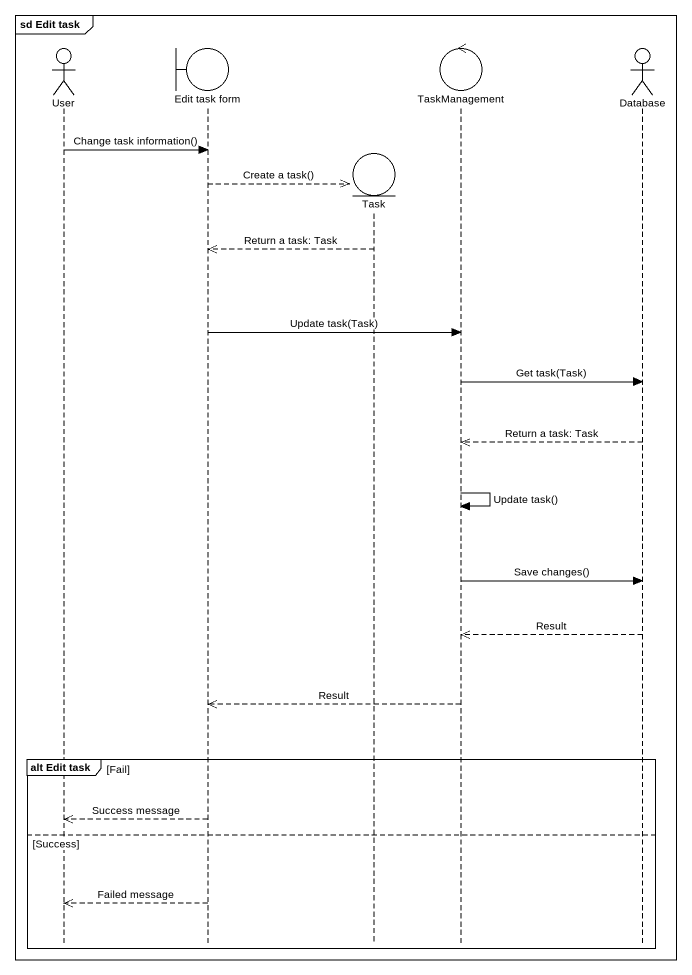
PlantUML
@startuml
mainframe sd Edit task
hide footbox
actor User
boundary "Edit task form" as Edit_task_form
entity Task
control TaskManagement
actor "Database" as Database_

User -> Edit_task_form : Change task information()
Edit_task_form -->> Task ** : Create a task()
Task -->> Edit_task_form : Return a task: Task
Edit_task_form -> TaskManagement : Update task(Task)
TaskManagement -> Database_ : Get task(Task)
Database_ -->> TaskManagement : Return a task: Task
TaskManagement -> TaskManagement : Update task()
TaskManagement -> Database_ : Save changes()
Database_ -->> TaskManagement : Result
TaskManagement -->> Edit_task_form : Result
group alt Edit task [Fail]
  Edit_task_form -->> User : Success message
else Success
  Edit_task_form -->> User : Failed message
end
@enduml
